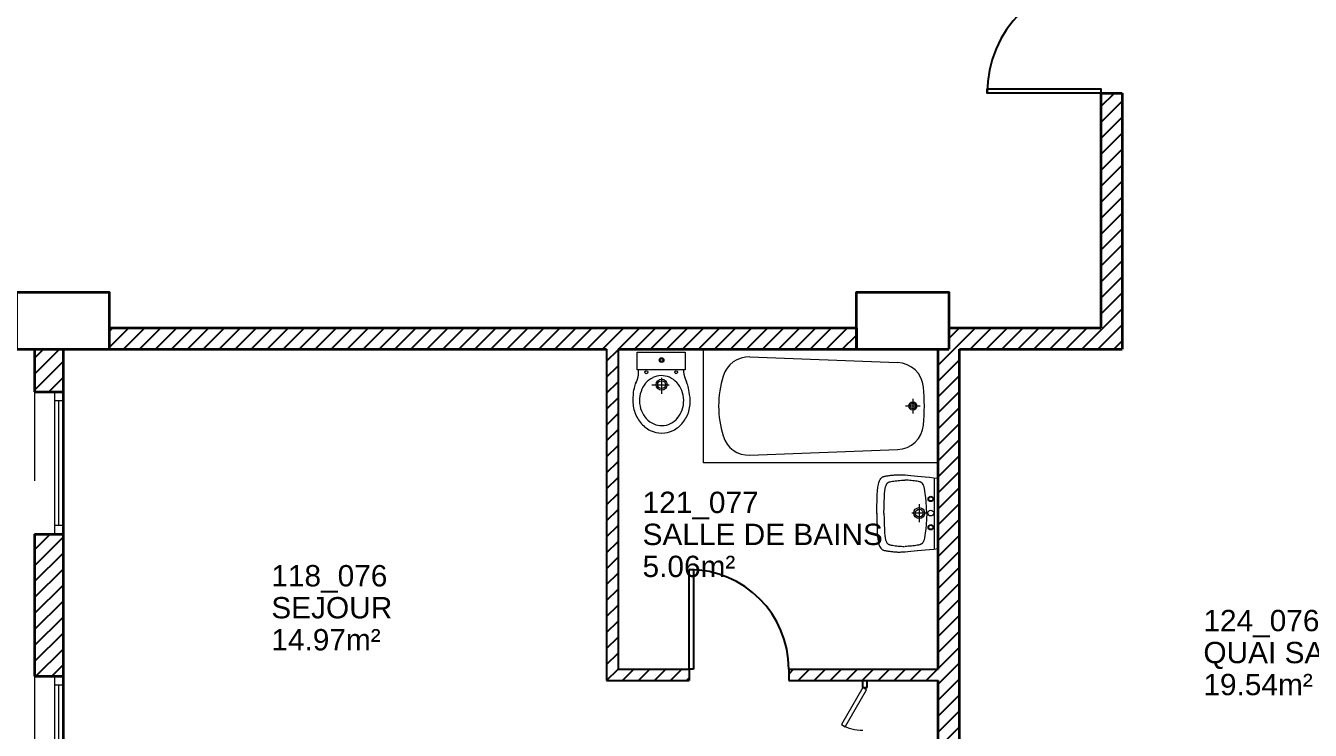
# Model space of a CAD drawing. Header units: metres. Extents: x -8 to 247, y -4 to 148.
# Drawn here: x 115.43 to 124.46, y 75.27 to 80.22 of the extents above; entities that cross this region are included whole.
import ezdxf

# ---------------------------------------------------------------- set-up
doc = ezdxf.new("R2010")
doc.units = ezdxf.units.M
doc.header["$LTSCALE"] = 5
doc.linetypes.add('CACHÉ', pattern=[0.25, 0.125, -0.125])
doc.linetypes.add('CONTINU', pattern=[0])
doc.layers.get('0').update_dxf_attribs({"lineweight": 0})
for name, color, linetype, lineweight in [('006 porte à batteuse', 7, 'Continuous', 0), ('007 Fenêtres', 4, 'Continuous', 0), ('A_chass', 4, 'Continuous', 20), ('A_MURS_STRU', 7, 'Continuous', 35), ('A_SANI', 5, 'Continuous', 20)]:
    doc.layers.add(name, color=color, linetype=linetype, lineweight=lineweight)
for name, color, linetype in [('A_Etiqu_Local', 7, 'Continuous'), ('A_HACH_CLOIS', 7, 'CONTINU'), ('A_MUR_CLOI', 7, 'Continuous'), ('A_PORT', 7, 'Continuous')]:
    doc.layers.add(name, color=color, linetype=linetype)
doc.styles.add('Attribut', font='arial.ttf')

# ---------------------------------------------------------------- blocks, each defined once
blk = doc.blocks.new('A_Etiqu_Local')
at = {"style": 'Attribut', "flags": 1}
for tag, p in [('CODE_HOPITAL', (-0.4463, 1.632)), ('CODE_SITE', (-0.4463, 1.407)), ('CODE_BATIMENT', (-0.4463, 1.182)), ('CODE_SECTEUR', (-0.4463, 0.957)), ('CODE_ETAGE', (-0.4463, 0.732)), ('NOM_NORMALISE', (-0.4463, -0.843)), ('SECTEUR_ACTIVITE', (-0.4463, -1.068)), ('SOUS_SECTEUR_ACTIVITE', (-0.4463, -1.293)), ('VOLUME', (-0.4463, -1.518)), ('SERVICE', (-0.4463, -1.743)), ('CODE_UG', (-0.4463, -1.968)), ('CODE_UA', (-0.4463, -2.193)), ('CODE_POLE', (-0.4463, -2.418)), ('OCCUPANT_EXTERNE', (-0.4463, -2.643)), ('DISPONIBILITE', (-0.4463, -2.868)), ('ACCES_HANDICAPES', (-0.4463, -3.093)), ('NATURE_SOL', (-0.4463, -3.318)), ('RISQUE_LABORATOIRE', (-0.4463, -3.543)), ('AMIANTE', (-0.4463, -3.768))]:
    blk.add_attdef(tag, p, '', height=0.15, dxfattribs=at)
at = {"layer": 'A_Etiqu_Local', "style": 'Attribut'}
for tag, p in [('CODE_PIECE', (-0.4463, 0.282)), ('NOM_USAGE', (-0.4463, 0.057)), ('SURFACE', (-0.4463, -0.168))]:
    blk.add_attdef(tag, p, '', height=0.15, dxfattribs=at)

msp = doc.modelspace()

# ---------------------------------------------------------------- hatches: boundary and pattern name
at = {"layer": 'A_HACH_CLOIS'}
h = msp.add_hatch(dxfattribs=at)
h.set_pattern_fill('ANSI31', color=8, scale=0.025, style=0)
h.paths.add_polyline_path([(122.9849, 79.7495), (123.1349, 79.7495), (123.1349, 77.9495), (122.9849, 77.9495)])
h.paths.add_polyline_path([(122.9849, 77.9495), (121.9164, 77.9495), (121.9164, 78.0995), (122.9849, 78.0995)])
h = msp.add_hatch(dxfattribs=at)
h.set_pattern_fill('ANSI31', color=8, scale=0.025, style=0)
h.paths.add_polyline_path([(116.0163, 77.9496), (121.2663, 77.9496), (121.2663, 78.0995), (116.0163, 78.0995)])
h = msp.add_hatch(dxfattribs=at)
h.set_pattern_fill('ANSI31', color=8, scale=0.025, style=0)
h.paths.add_polyline_path([(115.4912, 68.9995), (115.6912, 68.9995), (115.6912, 69.6499), (115.4912, 69.6499)])
h.paths.add_polyline_path([(115.4912, 70.6499), (115.6912, 70.6499), (115.6912, 71.2999), (115.4912, 71.2999)])
h.paths.add_polyline_path([(115.4912, 72.2999), (115.6912, 72.2999), (115.6912, 72.8995), (115.4912, 72.8995)])
h.paths.add_polyline_path([(115.4912, 73.8995), (115.6912, 73.8995), (115.6912, 74.6498), (115.4912, 74.6498)])
h.paths.add_polyline_path([(115.4912, 75.6498), (115.6912, 75.6498), (115.6912, 76.6494), (115.4912, 76.6494)])
h.paths.add_polyline_path([(115.4912, 77.6494), (115.6912, 77.6494), (115.6912, 77.9496), (115.4912, 77.9496)])
h = msp.add_hatch(dxfattribs=at)
h.set_pattern_fill('ANSI31', color=8, scale=0.025, style=0)
h.paths.add_polyline_path([(119.5912, 77.9495), (119.5112, 77.9495), (119.5112, 75.6195), (119.5912, 75.6195)])
h = msp.add_hatch(dxfattribs=at)
h.set_pattern_fill('ANSI31', color=8, scale=0.025, style=0)
h.paths.add_polyline_path([(123.1162, 73.1195), (122.9662, 73.1195), (122.9662, 73.9498), (123.1162, 73.9498)])
h.paths.add_polyline_path([(121.8412, 73.9498), (123.1162, 73.9498), (123.1162, 74.0998), (121.8412, 74.0998)])
h.paths.add_polyline_path([(121.8412, 77.9495), (121.9912, 77.9495), (121.9912, 74.0998), (121.8412, 74.0998)])
h = msp.add_hatch(dxfattribs=at)
h.set_pattern_fill('ANSI31', color=8, scale=0.025, style=0)
h.paths.add_polyline_path([(119.5912, 75.6195), (120.0913, 75.6195), (120.0913, 75.6995), (119.5912, 75.6995)])
h.paths.add_polyline_path([(121.8412, 75.6995), (120.7913, 75.6995), (120.7913, 75.6195), (121.8412, 75.6195)])

# ---------------------------------------------------------------- linework, layer by layer
at = {"layer": '006 porte à batteuse', "color": 8, "linetype": 'Continuous'}
for p, q in [((121.3117, 75.5695), (121.1617, 75.3097)), ((121.3376, 75.5545), (121.3117, 75.5695)), ((121.1876, 75.2947), (121.3376, 75.5545)), ((121.1617, 75.3097), (121.1876, 75.2947))]:
    msp.add_line(p, q, dxfattribs=at)
msp.add_arc((121.3117, 75.5695), 0.3, 240.00001, 270, dxfattribs=at)
at = {"layer": '007 Fenêtres', "color": 8, "linetype": 'CACHÉ'}
msp.add_line((115.4912, 75.6498), (115.4912, 74.6498), dxfattribs=at)
at = {"layer": 'A_chass', "color": 8, "linetype": 'CACHÉ'}
for p, q in [((115.4912, 77.6494), (115.4912, 76.6494)), ((115.4912, 75.6498), (115.4912, 74.6498))]:
    msp.add_line(p, q, dxfattribs=at)
at = {"layer": 'A_chass', "color": 8, "linetype": 'Continuous'}
for p, q in [((115.6312, 77.6494), (115.6312, 76.6494)), ((115.6612, 76.7094), (115.6612, 77.5894)), ((115.6312, 75.6498), (115.6312, 74.6498)), ((115.6612, 74.7098), (115.6612, 75.5898))]:
    msp.add_line(p, q, dxfattribs=at)
for points in [[(115.6912, 77.6494), (115.6312, 77.6494)], [(115.6312, 76.6494), (115.6912, 76.6494), (115.6912, 77.6494)], [(115.6312, 77.5894), (115.6912, 77.5894)], [(115.6912, 76.7094), (115.6312, 76.7094)], [(115.6912, 75.6498), (115.6312, 75.6498)], [(115.6312, 74.6498), (115.6912, 74.6498), (115.6912, 75.6498)], [(115.6312, 75.5898), (115.6912, 75.5898)]]:
    msp.add_lwpolyline(points, dxfattribs=at)
at = {"layer": 'A_MUR_CLOI', "color": 8, "linetype": 'Continuous'}
for p, q in [((119.5112, 77.9495), (119.5112, 75.6195)), ((119.5912, 77.9495), (119.5912, 75.6995)), ((115.6912, 77.6494), (115.6312, 77.6494)), ((115.6912, 76.6494), (115.6912, 77.6494)), ((119.5912, 75.6995), (120.0913, 75.6995)), ((120.0913, 75.6995), (120.0913, 75.6195)), ((120.7913, 75.6995), (120.7913, 75.6195)), ((120.7913, 75.6995), (121.8412, 75.6995)), ((115.6912, 74.6498), (115.6912, 75.6498)), ((119.5112, 75.6195), (120.0913, 75.6195)), ((120.7913, 75.6195), (121.8412, 75.6195)), ((121.3117, 75.5695), (121.3117, 75.6195)), ((121.3117, 75.5695), (121.3417, 75.5695)), ((121.3417, 75.5695), (121.3417, 75.6195))]:
    msp.add_line(p, q, dxfattribs=at)
at = {"layer": 'A_MURS_STRU', "color": 8, "linetype": 'Continuous'}
for p, q in [((122.9849, 79.7495), (123.1349, 79.7495)), ((122.9849, 79.7495), (122.9849, 78.0995)), ((123.1349, 79.7495), (123.1349, 77.9495)), ((115.3663, 78.3496), (116.0163, 78.3496)), ((116.0163, 78.3496), (116.0163, 77.9496)), ((121.2663, 77.9495), (121.2663, 78.3495)), ((121.2663, 78.3495), (121.9163, 78.3495)), ((121.9163, 78.3495), (121.9163, 77.9495)), ((116.0162, 78.0995), (117.4162, 78.0995)), ((116.0163, 78.0996), (121.2663, 78.0995)), ((117.5662, 78.0995), (121.2662, 78.0995)), ((121.2663, 78.0995), (121.2663, 77.9495)), ((121.9162, 78.0995), (122.9849, 78.0995)), ((121.9163, 78.0995), (122.9849, 78.0995)), ((121.9164, 78.0995), (122.2789, 78.0995)), ((114.7662, 77.9495), (119.5112, 77.9495)), ((114.7663, 77.9496), (119.5113, 77.9495)), ((115.4912, 77.9495), (115.4912, 77.6494)), ((115.4913, 77.9496), (115.4913, 77.6496)), ((115.6912, 77.9495), (115.6912, 69.2495)), ((119.5912, 77.9495), (121.9162, 77.9495)), ((119.5913, 77.9495), (121.9163, 77.9495)), ((121.8412, 75.6995), (121.8412, 77.9495)), ((121.9912, 77.9495), (123.1349, 77.9495)), ((121.9912, 74.0998), (121.9912, 77.9495)), ((115.4912, 77.6494), (115.6912, 77.6494)), ((115.4913, 77.6496), (115.6913, 77.6496)), ((115.4912, 76.6494), (115.4912, 75.6498)), ((115.4912, 76.6494), (115.6912, 76.6494)), ((115.4912, 75.6498), (115.6912, 75.6498)), ((121.8412, 74.0498), (121.8412, 75.6195))]:
    msp.add_line(p, q, dxfattribs=at)
for points in [[(115.3662, 77.9495), (115.3662, 78.3495), (116.0162, 78.3495), (116.0162, 77.9495)], [(121.2662, 77.9495), (121.2662, 78.3495), (121.9162, 78.3495), (121.9162, 77.9495)]]:
    msp.add_lwpolyline(points, dxfattribs=at)
at = {"layer": 'A_PORT', "color": 8, "linetype": 'Continuous'}
for p, q in [((120.0913, 75.6995), (120.0913, 76.3995)), ((120.0913, 76.3995), (120.1213, 76.3995)), ((120.1213, 76.3995), (120.1213, 75.6995)), ((120.1213, 75.6995), (120.0913, 75.6995))]:
    msp.add_line(p, q, dxfattribs=at)
msp.add_lwpolyline([(122.9849, 79.7495), (122.1849, 79.7495), (122.1849, 79.7795), (122.9849, 79.7795)], close=True, dxfattribs=at)
for centre, radius, start, end in [((122.9849, 79.7495), 0.8, 90, 180), ((120.0913, 75.6995), 0.7, 0, 90)]:
    msp.add_arc(centre, radius, start, end, dxfattribs=at)
at = {"layer": 'A_SANI', "color": 8, "linetype": 'Continuous'}
for p, q in [((119.7265, 77.8049), (119.7265, 77.9295)), ((119.7265, 77.9295), (120.0634, 77.9295)), ((119.7266, 77.805), (119.7266, 77.9295)), ((119.7266, 77.9295), (120.0635, 77.9295)), ((120.0634, 77.9295), (120.0634, 77.8049)), ((120.0635, 77.9295), (120.0635, 77.805)), ((120.1912, 77.1495), (120.1912, 77.9495)), ((120.1912, 77.9495), (121.8412, 77.9495)), ((121.8412, 77.9495), (121.8412, 77.1495)), ((120.5185, 77.8948), (121.5561, 77.8552)), ((119.7227, 77.7252), (119.7238, 77.7278)), ((119.7228, 77.7253), (119.7239, 77.7279)), ((119.7238, 77.7278), (119.7248, 77.7303)), ((119.7239, 77.7279), (119.7249, 77.7303)), ((119.7248, 77.7303), (119.7257, 77.7326)), ((119.7249, 77.7303), (119.7258, 77.7327)), ((119.7257, 77.7326), (119.7266, 77.7348)), ((119.7258, 77.7327), (119.7267, 77.7349)), ((120.0634, 77.8049), (119.7265, 77.8049)), ((120.0635, 77.805), (119.7266, 77.805)), ((119.7266, 77.7348), (119.7274, 77.737)), ((119.7267, 77.7349), (119.7275, 77.737)), ((119.7274, 77.737), (119.7282, 77.739)), ((119.7275, 77.737), (119.7283, 77.7391)), ((119.7282, 77.739), (119.7289, 77.7411)), ((119.7283, 77.7391), (119.729, 77.7412)), ((119.7289, 77.7411), (119.7296, 77.7431)), ((119.729, 77.7412), (119.7296, 77.7432)), ((119.7296, 77.7432), (119.7303, 77.7453)), ((119.7296, 77.7431), (119.7302, 77.7452)), ((119.7302, 77.7452), (119.7307, 77.7473)), ((119.7303, 77.7453), (119.7308, 77.7473)), ((119.7307, 77.7473), (119.7313, 77.7494)), ((119.7308, 77.7473), (119.7314, 77.7495)), ((119.7313, 77.7494), (119.7318, 77.7516)), ((119.7314, 77.7495), (119.7319, 77.7517)), ((119.7318, 77.7516), (119.7322, 77.7538)), ((119.7319, 77.7517), (119.7323, 77.7539)), ((119.7322, 77.7538), (119.7327, 77.756)), ((119.7323, 77.7539), (119.7327, 77.7561)), ((119.7327, 77.7561), (119.7331, 77.7584)), ((119.7327, 77.756), (119.7331, 77.7583)), ((119.7331, 77.7584), (119.7335, 77.7607)), ((119.7331, 77.7583), (119.7334, 77.7606)), ((119.7334, 77.7606), (119.7338, 77.7629)), ((119.7335, 77.7607), (119.7338, 77.763)), ((119.7338, 77.7629), (119.7341, 77.7652)), ((119.7338, 77.763), (119.7342, 77.7652)), ((119.7341, 77.7652), (119.7344, 77.7674)), ((119.7342, 77.7652), (119.7344, 77.7675)), ((119.7344, 77.7675), (119.7347, 77.7698)), ((119.7344, 77.7674), (119.7346, 77.7697)), ((119.7346, 77.7697), (119.7351, 77.7741)), ((119.7347, 77.7698), (119.7351, 77.7742)), ((119.7351, 77.7742), (119.7355, 77.7785)), ((119.7351, 77.7741), (119.7354, 77.7784)), ((119.7354, 77.7784), (119.7357, 77.7826)), ((119.7355, 77.7785), (119.7358, 77.7826)), ((119.7357, 77.7826), (119.7359, 77.7866)), ((119.7358, 77.7826), (119.736, 77.7867)), ((119.7359, 77.7866), (119.736, 77.7905)), ((119.736, 77.7905), (119.7361, 77.7942)), ((119.736, 77.7867), (119.7361, 77.7905)), ((119.7361, 77.7942), (119.7362, 77.7978)), ((119.7361, 77.7905), (119.7362, 77.7943)), ((119.7362, 77.8044), (119.7362, 77.8074)), ((119.7362, 77.8012), (119.7362, 77.8044)), ((119.7362, 77.7978), (119.7362, 77.8012)), ((119.7362, 77.7943), (119.7363, 77.7978)), ((119.7363, 77.8044), (119.7363, 77.8075)), ((119.7363, 77.8012), (119.7363, 77.8044)), ((119.7363, 77.7978), (119.7363, 77.8012)), ((119.8975, 77.7489), (119.8974, 77.6366)), ((119.8974, 77.7488), (119.8974, 77.6365)), ((120.0536, 77.8026), (120.0536, 77.8049)), ((120.0536, 77.7999), (120.0536, 77.8026)), ((120.0537, 77.7969), (120.0536, 77.7999)), ((120.0537, 77.8027), (120.0537, 77.805)), ((120.0537, 77.8), (120.0537, 77.8027)), ((120.0538, 77.797), (120.0537, 77.8)), ((120.0538, 77.7937), (120.0537, 77.7969)), ((120.0539, 77.7937), (120.0538, 77.797)), ((120.054, 77.7902), (120.0538, 77.7937)), ((120.0541, 77.7902), (120.0539, 77.7937)), ((120.0543, 77.7864), (120.054, 77.7902)), ((120.0544, 77.7865), (120.0541, 77.7902)), ((120.0547, 77.7825), (120.0543, 77.7864)), ((120.0548, 77.7826), (120.0544, 77.7865)), ((120.0553, 77.7784), (120.0547, 77.7825)), ((120.0554, 77.7784), (120.0548, 77.7826)), ((120.056, 77.7741), (120.0553, 77.7784)), ((120.0561, 77.7742), (120.0554, 77.7784)), ((120.0569, 77.7697), (120.056, 77.7741)), ((120.057, 77.7698), (120.0561, 77.7742)), ((120.0574, 77.7674), (120.0569, 77.7697)), ((120.0575, 77.7675), (120.057, 77.7698)), ((120.0579, 77.7652), (120.0574, 77.7674)), ((120.058, 77.7652), (120.0575, 77.7675)), ((120.0585, 77.7629), (120.0579, 77.7652)), ((120.0586, 77.7629), (120.058, 77.7652)), ((120.0592, 77.7606), (120.0585, 77.7629)), ((120.0592, 77.7607), (120.0586, 77.7629)), ((120.0599, 77.7584), (120.0592, 77.7607)), ((120.0598, 77.7583), (120.0592, 77.7606)), ((120.0605, 77.756), (120.0598, 77.7583)), ((120.0606, 77.7561), (120.0599, 77.7584)), ((120.0612, 77.7538), (120.0605, 77.756)), ((120.0613, 77.7539), (120.0606, 77.7561)), ((120.0619, 77.7516), (120.0612, 77.7538)), ((120.062, 77.7516), (120.0613, 77.7539)), ((120.0627, 77.7494), (120.0619, 77.7516)), ((120.0627, 77.7495), (120.062, 77.7516)), ((120.0635, 77.7473), (120.0627, 77.7495)), ((120.0634, 77.7473), (120.0627, 77.7494)), ((120.0641, 77.7452), (120.0634, 77.7473)), ((120.0642, 77.7453), (120.0635, 77.7473)), ((120.0649, 77.7431), (120.0641, 77.7452)), ((120.0649, 77.7432), (120.0642, 77.7453)), ((120.0657, 77.7412), (120.0649, 77.7432)), ((120.0656, 77.7411), (120.0649, 77.7431)), ((120.0664, 77.739), (120.0656, 77.7411)), ((120.0664, 77.7391), (120.0657, 77.7412)), ((120.0672, 77.737), (120.0664, 77.7391)), ((120.0672, 77.737), (120.0664, 77.739)), ((120.068, 77.7348), (120.0672, 77.737)), ((120.068, 77.7349), (120.0672, 77.737)), ((120.0689, 77.7327), (120.068, 77.7349)), ((120.0688, 77.7326), (120.068, 77.7348)), ((120.0697, 77.7303), (120.0688, 77.7326)), ((120.0697, 77.7303), (120.0689, 77.7327)), ((120.0706, 77.7278), (120.0697, 77.7303)), ((120.0707, 77.7279), (120.0697, 77.7303)), ((120.0715, 77.7252), (120.0706, 77.7278)), ((120.0716, 77.7253), (120.0707, 77.7279)), ((119.6989, 77.629), (119.701, 77.6462)), ((119.699, 77.6291), (119.7011, 77.6463)), ((119.701, 77.6462), (119.7034, 77.6614)), ((119.7011, 77.6463), (119.7035, 77.6614)), ((119.7034, 77.6614), (119.7061, 77.6747)), ((119.7035, 77.6614), (119.7062, 77.6748)), ((119.7061, 77.6747), (119.7089, 77.6863)), ((119.7062, 77.6748), (119.709, 77.6864)), ((119.7089, 77.6863), (119.7118, 77.6965)), ((119.709, 77.6864), (119.7119, 77.6965)), ((119.7118, 77.6965), (119.7147, 77.7053)), ((119.7119, 77.6965), (119.7148, 77.7053)), ((119.7147, 77.7053), (119.7176, 77.7129)), ((119.7148, 77.7053), (119.7177, 77.7129)), ((119.7176, 77.7129), (119.7202, 77.7195)), ((119.7177, 77.7129), (119.7203, 77.7195)), ((119.7202, 77.7195), (119.7227, 77.7252)), ((119.7203, 77.7195), (119.7228, 77.7253)), ((119.829, 77.7), (119.9511, 77.7)), ((119.8291, 77.7), (119.9512, 77.7)), ((120.0736, 77.7195), (120.0715, 77.7252)), ((120.0737, 77.7195), (120.0716, 77.7253)), ((120.0758, 77.7129), (120.0736, 77.7195)), ((120.0759, 77.7129), (120.0737, 77.7195)), ((120.0782, 77.7053), (120.0758, 77.7129)), ((120.0783, 77.7053), (120.0759, 77.7129)), ((120.0807, 77.6965), (120.0782, 77.7053)), ((120.0808, 77.6965), (120.0783, 77.7053)), ((120.0833, 77.6863), (120.0807, 77.6965)), ((120.0834, 77.6864), (120.0808, 77.6965)), ((120.0861, 77.6747), (120.0833, 77.6863)), ((120.0861, 77.6748), (120.0834, 77.6864)), ((120.0889, 77.6614), (120.0861, 77.6748)), ((120.0889, 77.6614), (120.0861, 77.6747)), ((120.0917, 77.6462), (120.0889, 77.6614)), ((120.0918, 77.6462), (120.0889, 77.6614)), ((120.0946, 77.629), (120.0917, 77.6462)), ((120.0947, 77.6291), (120.0918, 77.6462)), ((119.6972, 77.6096), (119.6989, 77.629)), ((119.6973, 77.6097), (119.699, 77.6291)), ((120.0976, 77.6096), (120.0946, 77.629)), ((120.0976, 77.6097), (120.0947, 77.6291)), ((121.7153, 77.5496), (121.6115, 77.5496)), ((121.6634, 77.6014), (121.6634, 77.4977)), ((120.5185, 77.2043), (121.5561, 77.2439)), ((121.8412, 77.1495), (120.1912, 77.1495)), ((121.4213, 76.9981), (121.4247, 77.0131)), ((121.4247, 77.0131), (121.4286, 77.0247)), ((121.4286, 77.0247), (121.4328, 77.0334)), ((121.4328, 77.0334), (121.4373, 77.04)), ((121.4373, 77.04), (121.4397, 77.0427)), ((121.4397, 77.0427), (121.4422, 77.0451)), ((121.4422, 77.0451), (121.4449, 77.0473)), ((121.4449, 77.0473), (121.4477, 77.0492)), ((121.4477, 77.0492), (121.4508, 77.0509)), ((121.4508, 77.0509), (121.4541, 77.0524)), ((121.4541, 77.0524), (121.4578, 77.0537)), ((121.4578, 77.0537), (121.4619, 77.0549)), ((121.4619, 77.0549), (121.4663, 77.0561)), ((121.4663, 77.0561), (121.4711, 77.0571)), ((121.4711, 77.0571), (121.4765, 77.0581)), ((121.4765, 77.0581), (121.4822, 77.0591)), ((121.4822, 77.0591), (121.4882, 77.0601)), ((121.4882, 77.0601), (121.4945, 77.061)), ((121.4945, 77.061), (121.501, 77.0619)), ((121.501, 77.0619), (121.5075, 77.0627)), ((121.5075, 77.0627), (121.5141, 77.0635)), ((121.5141, 77.0635), (121.5206, 77.0641)), ((121.5206, 77.0641), (121.527, 77.0648)), ((121.527, 77.0648), (121.5332, 77.0653)), ((121.5332, 77.0653), (121.5391, 77.0658)), ((121.5391, 77.0658), (121.5448, 77.0662)), ((121.5448, 77.0662), (121.5504, 77.0665)), ((121.5504, 77.0665), (121.556, 77.0667)), ((121.556, 77.0667), (121.5616, 77.0668)), ((121.5616, 77.0668), (121.5675, 77.0668)), ((121.5675, 77.0668), (121.5735, 77.0667)), ((121.5735, 77.0667), (121.5799, 77.0666)), ((121.5799, 77.0666), (121.5867, 77.0663)), ((121.5867, 77.0663), (121.594, 77.0659)), ((121.594, 77.0659), (121.6103, 77.0649)), ((121.6103, 77.0649), (121.6289, 77.0634)), ((121.6289, 77.0634), (121.6496, 77.0616)), ((121.6496, 77.0616), (121.6722, 77.0595)), ((121.6722, 77.0595), (121.6967, 77.0571)), ((121.6967, 77.0571), (121.7228, 77.0545)), ((121.7228, 77.0545), (121.7505, 77.0517)), ((121.7505, 77.0517), (121.7795, 77.0488)), ((121.7795, 77.0488), (121.8098, 77.0458)), ((121.8098, 77.0458), (121.8412, 77.0427)), ((121.8163, 76.5474), (121.8163, 77.0427)), ((121.8412, 76.5474), (121.8412, 77.0427)), ((121.4115, 76.888), (121.4133, 76.9245)), ((121.4133, 76.9245), (121.4155, 76.9545)), ((121.4155, 76.9545), (121.4182, 76.9787)), ((121.4182, 76.9787), (121.4213, 76.9981)), ((121.4095, 76.7931), (121.4103, 76.8445)), ((121.4103, 76.8445), (121.4115, 76.888)), ((121.7077, 76.8602), (121.7077, 76.7338)), ((121.4095, 76.797), (121.4103, 76.7456)), ((121.4103, 76.7456), (121.4115, 76.702)), ((121.7587, 76.797), (121.6566, 76.797)), ((121.4115, 76.702), (121.4133, 76.6656)), ((121.4133, 76.6656), (121.4155, 76.6356)), ((121.4155, 76.6356), (121.4182, 76.6113)), ((121.4182, 76.6113), (121.4213, 76.592)), ((121.4213, 76.592), (121.4247, 76.5769)), ((121.4247, 76.5769), (121.4286, 76.5654)), ((121.4286, 76.5654), (121.4328, 76.5567)), ((121.4328, 76.5567), (121.4373, 76.5501)), ((121.4373, 76.5501), (121.4397, 76.5473)), ((121.4397, 76.5473), (121.4422, 76.5449)), ((121.4422, 76.5449), (121.4449, 76.5428)), ((121.4449, 76.5428), (121.4477, 76.5409)), ((121.4477, 76.5409), (121.4508, 76.5392)), ((121.4508, 76.5392), (121.4541, 76.5377)), ((121.4541, 76.5377), (121.4578, 76.5364)), ((121.4578, 76.5364), (121.4619, 76.5351)), ((121.4619, 76.5351), (121.4663, 76.534)), ((121.4663, 76.534), (121.4711, 76.5329)), ((121.4711, 76.5329), (121.4765, 76.5319)), ((121.4765, 76.5319), (121.4822, 76.5309)), ((121.4822, 76.5309), (121.4882, 76.53)), ((121.4882, 76.53), (121.4945, 76.529)), ((121.4945, 76.529), (121.501, 76.5282)), ((121.501, 76.5282), (121.5075, 76.5274)), ((121.5075, 76.5274), (121.5141, 76.5266)), ((121.5141, 76.5266), (121.5206, 76.5259)), ((121.5206, 76.5259), (121.527, 76.5253)), ((121.527, 76.5253), (121.5332, 76.5247)), ((121.5332, 76.5247), (121.5391, 76.5243)), ((121.5391, 76.5243), (121.5448, 76.5239)), ((121.5448, 76.5239), (121.5504, 76.5236)), ((121.5504, 76.5236), (121.556, 76.5234)), ((121.556, 76.5234), (121.5616, 76.5233)), ((121.5616, 76.5233), (121.5675, 76.5232)), ((121.5675, 76.5232), (121.5735, 76.5233)), ((121.5735, 76.5233), (121.5799, 76.5235)), ((121.5799, 76.5235), (121.5867, 76.5238)), ((121.5867, 76.5238), (121.594, 76.5241)), ((121.594, 76.5241), (121.6103, 76.5252)), ((121.6103, 76.5252), (121.6289, 76.5267)), ((121.6289, 76.5267), (121.6496, 76.5285)), ((121.6496, 76.5285), (121.6722, 76.5306)), ((121.6722, 76.5306), (121.6967, 76.5329)), ((121.6967, 76.5329), (121.7228, 76.5355)), ((121.7228, 76.5355), (121.7505, 76.5383)), ((121.7505, 76.5383), (121.7795, 76.5412)), ((121.7795, 76.5412), (121.8098, 76.5443)), ((121.8098, 76.5443), (121.8412, 76.5474))]:
    msp.add_line(p, q, dxfattribs=at)
for points in [[(121.4603, 76.7939), (121.4607, 76.8378), (121.4616, 76.8751), (121.4629, 76.9062), (121.4646, 76.9318), (121.4667, 76.9525), (121.4691, 76.969), (121.4717, 76.9817), (121.4747, 76.9914), (121.4778, 76.9987), (121.4811, 77.0041), (121.4811, 77.0041), (121.4828, 77.0063), (121.4846, 77.0082), (121.4865, 77.0099), (121.4884, 77.0114), (121.4905, 77.0126), (121.4928, 77.0137), (121.4953, 77.0147), (121.498, 77.0157), (121.5009, 77.0165), (121.5042, 77.0173), (121.5042, 77.0173), (121.5115, 77.0189), (121.5198, 77.0204), (121.5291, 77.0219), (121.5392, 77.0234), (121.5498, 77.0247), (121.5609, 77.0258), (121.5722, 77.0268), (121.5838, 77.0276), (121.5953, 77.0283), (121.6066, 77.0286)], [(121.7624, 76.7939), (121.7594, 76.8378), (121.7565, 76.8751), (121.7536, 76.9062), (121.7507, 76.9318), (121.7477, 76.9525), (121.7448, 76.969), (121.7417, 76.9817), (121.7386, 76.9914), (121.7354, 76.9987), (121.7321, 77.0041), (121.7321, 77.0041), (121.7304, 77.0063), (121.7286, 77.0082), (121.7268, 77.0099), (121.7248, 77.0114), (121.7227, 77.0126), (121.7204, 77.0137), (121.7179, 77.0147), (121.7152, 77.0157), (121.7123, 77.0165), (121.7091, 77.0173), (121.7091, 77.0173), (121.7017, 77.0189), (121.6934, 77.0204), (121.6841, 77.0219), (121.6741, 77.0234), (121.6634, 77.0247), (121.6524, 77.0258), (121.641, 77.0268), (121.6295, 77.0276), (121.6179, 77.0283), (121.6066, 77.0286)], [(121.4603, 76.7972), (121.4607, 76.7533), (121.4616, 76.716), (121.4629, 76.6849), (121.4646, 76.6593), (121.4667, 76.6386), (121.4691, 76.6222), (121.4717, 76.6094), (121.4747, 76.5997), (121.4778, 76.5924), (121.4811, 76.587), (121.4811, 76.587), (121.4828, 76.5848), (121.4846, 76.5829), (121.4865, 76.5812), (121.4884, 76.5798), (121.4905, 76.5785), (121.4928, 76.5774), (121.4953, 76.5764), (121.498, 76.5755), (121.5009, 76.5746), (121.5042, 76.5738), (121.5042, 76.5738), (121.5115, 76.5722), (121.5198, 76.5707), (121.5291, 76.5692), (121.539, 76.5678), (121.5495, 76.5665), (121.5604, 76.5653), (121.5715, 76.5643), (121.5826, 76.5635), (121.5937, 76.5629), (121.6045, 76.5625)], [(121.7624, 76.7972), (121.7594, 76.7533), (121.7565, 76.716), (121.7536, 76.6849), (121.7507, 76.6593), (121.7477, 76.6386), (121.7448, 76.6222), (121.7417, 76.6094), (121.7386, 76.5997), (121.7354, 76.5924), (121.7321, 76.587), (121.7321, 76.587), (121.7304, 76.5848), (121.7286, 76.5829), (121.7268, 76.5812), (121.7248, 76.5798), (121.7227, 76.5785), (121.7204, 76.5774), (121.7179, 76.5764), (121.7152, 76.5755), (121.7123, 76.5746), (121.7091, 76.5738), (121.7091, 76.5738), (121.7017, 76.5722), (121.6934, 76.5707), (121.6842, 76.5692), (121.6742, 76.5678), (121.6637, 76.5665), (121.6528, 76.5653), (121.6417, 76.5643), (121.6306, 76.5635), (121.6195, 76.5629), (121.6088, 76.5625)]]:
    msp.add_lwpolyline(points, dxfattribs=at)
for centre, radius in [((119.8974, 77.8733), 0.0166), ((119.8974, 77.8733), 0.00963), ((119.8974, 77.8733), 0.000007), ((119.79, 77.7879), 0.0105), ((119.8975, 77.7), 0.0383), ((119.8975, 77.7), 0.0276), ((119.9999, 77.7879), 0.0105), ((121.6634, 77.5496), 0.0285), ((121.6634, 77.5496), 0.019), ((121.7892, 76.8965), 0.0189), ((121.7077, 76.797), 0.0387), ((121.7077, 76.797), 0.0274), ((121.7892, 76.8965), 0.0144), ((121.7892, 76.797), 0.0204), ((121.7892, 76.6975), 0.0189), ((121.7892, 76.6975), 0.0144)]:
    msp.add_circle(centre, radius, dxfattribs=at)
for centre, radius, start, end in [((120.5112, 77.705), 0.19, 87.81139, 163.18474), ((121.5489, 77.6653), 0.19, 5.28794, 87.81134), ((119.9056, 77.6075), 0.1581, 116.3097, 139.73192), ((119.8967, 77.6259), 0.1377, 66.06045, 116.31043), ((119.8883, 77.6072), 0.1581, 42.63921, 66.06143), ((121.0255, 77.5496), 0.7272, 163.18474, 196.81528), ((119.9408, 77.5886), 0.1986, 161.08817, 201.28007), ((119.9194, 77.5959), 0.1761, 139.7317, 161.08934), ((119.8751, 77.595), 0.1761, 21.28056, 42.6382), ((119.8541, 77.5868), 0.1986, 341.08817, 21.24612), ((120.2982, 77.5496), 1.446, 354.71208, 5.28794), ((119.9554, 77.5887), 0.26, 175.53663, 196.69932), ((119.9555, 77.5888), 0.26, 175.53539, 196.69808), ((119.8398, 77.5865), 0.2596, 343.77806, 4.97915), ((119.9314, 77.5815), 0.2348, 196.69969, 218.97872), ((119.9315, 77.5816), 0.2348, 196.69845, 218.97748), ((119.9197, 77.5804), 0.1761, 201.28254, 222.64018), ((119.9065, 77.5682), 0.1581, 222.63797, 246.06019), ((119.9064, 77.5682), 0.1581, 222.63921, 246.06143), ((119.8892, 77.5679), 0.1581, 296.30846, 319.73068), ((119.8754, 77.5795), 0.1761, 319.7317, 341.08934), ((119.8754, 77.5795), 0.1761, 319.73046, 341.0881), ((119.8662, 77.5787), 0.232, 321.3375, 343.77953), ((119.912, 77.5658), 0.2098, 218.97719, 243.4798), ((119.8985, 77.5388), 0.1796, 243.47983, 269.99834), ((119.8982, 77.5495), 0.1377, 246.06169, 296.33377), ((119.8984, 77.5378), 0.1787, 269.99999, 296.62297), ((119.8858, 77.563), 0.2069, 296.62296, 321.33762), ((121.5489, 77.4338), 0.19, 272.18867, 354.71208), ((120.5112, 77.3941), 0.19, 196.81528, 272.18861)]:
    msp.add_arc(centre, radius, start, end, dxfattribs=at)

# ---------------------------------------------------------------- block references
at = {"layer": 'A_Etiqu_Local', "color": 8}
ref = msp.add_blockref('A_Etiqu_Local', (120.21, 76.5154), dxfattribs=at)
ref.add_attrib('CODE_PIECE', '121_077', (119.7637, 76.7973), dxfattribs={"height": 0.15, "style": 'Attribut'})
ref.add_attrib('NOM_USAGE', 'SALLE DE BAINS', (119.7637, 76.5723), dxfattribs={"height": 0.15, "style": 'Attribut'})
ref.add_attrib('SURFACE', '5.06m²', (119.7637, 76.3473), dxfattribs={"height": 0.15, "style": 'Attribut'})
ref = msp.add_blockref('A_Etiqu_Local', (117.6012, 75.9996), dxfattribs=at)
ref.add_attrib('CODE_PIECE', '118_076', (117.1549, 76.2816), dxfattribs={"height": 0.15, "style": 'Attribut'})
ref.add_attrib('NOM_USAGE', 'SEJOUR', (117.1549, 76.0566), dxfattribs={"height": 0.15, "style": 'Attribut'})
ref.add_attrib('SURFACE', '14.97m²', (117.1549, 75.8316), dxfattribs={"height": 0.15, "style": 'Attribut'})
ref = msp.add_blockref('A_Etiqu_Local', (124.1513, 75.6845), dxfattribs=at)
ref.add_attrib('CODE_PIECE', '124_076', (123.7049, 75.9664), dxfattribs={"height": 0.15, "style": 'Attribut'})
ref.add_attrib('NOM_USAGE', 'QUAI SALE', (123.7049, 75.7414), dxfattribs={"height": 0.15, "style": 'Attribut'})
ref.add_attrib('SURFACE', '19.54m²', (123.7049, 75.5164), dxfattribs={"height": 0.15, "style": 'Attribut'})

doc.saveas('drawing.dxf')
